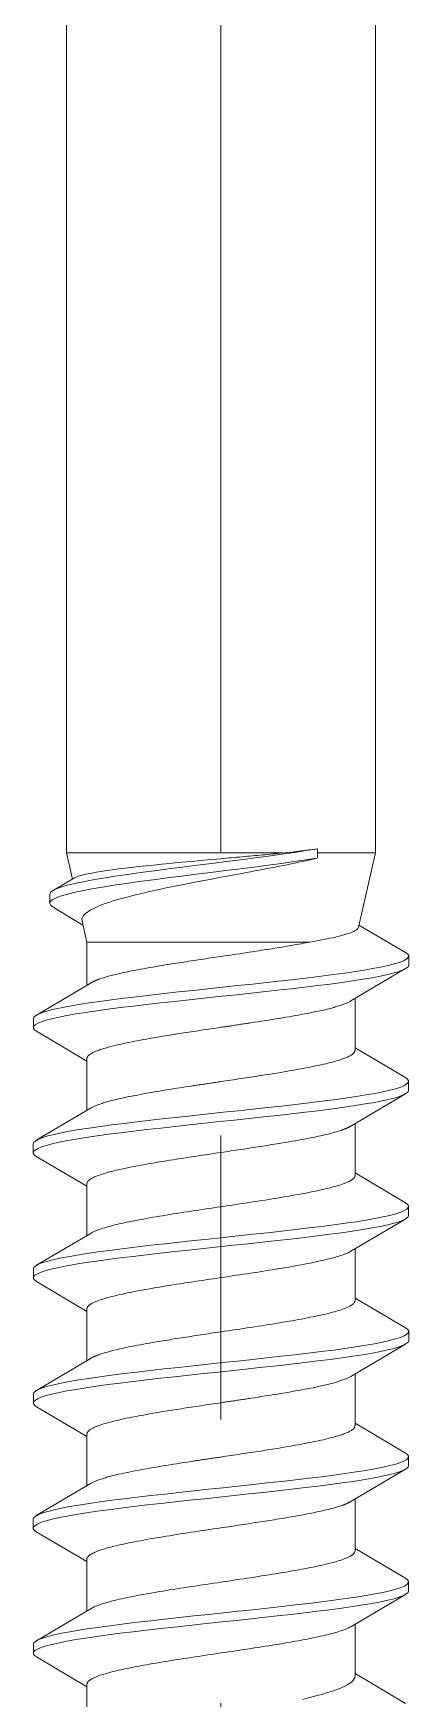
# Model space of a CAD drawing. Header units: millimetres. Extents: x 1459 to 16731, y 971 to 8404.
# Drawn here: x 5639.91 to 5644.11, y 1979.21 to 1997.85 of the extents above; entities that cross this region are included whole.
import ezdxf

# ---------------------------------------------------------------- set-up
doc = ezdxf.new("R2010")
doc.units = ezdxf.units.MM
doc.header["$LTSCALE"] = 0.5
doc.linetypes.add('CENTER', pattern=[50.8, 31.75, -6.35, 6.35, -6.35])
doc.layers.get('0').update_dxf_attribs({"lineweight": 20})
doc.layers.add('Quincaillerie', color=150, linetype='Continuous', lineweight=20)

# ---------------------------------------------------------------- blocks, each defined once
blk = doc.blocks.new('4970086')
at = {"color": 1, "linetype": 'CENTER'}
blk.add_line((0, 5.75), (0, -52.003), dxfattribs=at)
for p, q in [((-1.73, -0.4), (-1.73, -35.538)), ((1.73, -0.4), (1.73, -35.538)), ((0.691, -35.538), (-1.73, -35.538)), ((-1.663, -35.831), (-1.73, -35.538)), ((1.079, -35.538), (1.079, -35.492)), ((1.73, -35.538), (1.079, -35.538)), ((1.079, -35.593), (1.079, -35.538)), ((1.539, -36.368), (1.73, -35.538)), ((-1.877, -35.956), (-1.638, -35.816)), ((-1.916, -36.101), (-1.916, -36.001)), ((-1.544, -36.346), (-1.879, -36.145)), ((-1.5, -36.535), (-1.554, -36.3)), ((1.544, -36.344), (2.066, -36.652)), ((0.993, -36.535), (-1.5, -36.535)), ((-1.5, -37.018), (-1.5, -36.535)), ((2.1, -36.792), (2.1, -36.692)), ((2.066, -36.832), (1.453, -37.194)), ((-2.064, -37.351), (-1.452, -36.989)), ((1.5, -37.746), (1.5, -37.166)), ((-2.099, -37.492), (-2.099, -37.392)), ((-1.5, -37.866), (-2.065, -37.533)), ((1.5, -37.718), (2.065, -38.051)), ((-1.5, -38.418), (-1.5, -37.838)), ((2.099, -38.192), (2.099, -38.092)), ((2.064, -38.233), (1.452, -38.595)), ((-2.066, -38.752), (-1.453, -38.39)), ((1.5, -39.146), (1.5, -38.566)), ((-2.1, -38.892), (-2.1, -38.792)), ((-1.5, -39.266), (-2.066, -38.932)), ((1.5, -39.118), (2.064, -39.451)), ((-1.5, -39.818), (-1.5, -39.238)), ((2.099, -39.592), (2.099, -39.492)), ((2.065, -39.633), (1.453, -39.994)), ((-2.065, -40.151), (-1.453, -39.79)), ((1.5, -40.546), (1.5, -39.966)), ((-2.099, -40.292), (-2.099, -40.192)), ((-1.5, -40.666), (-2.064, -40.333)), ((1.5, -40.518), (2.066, -40.852)), ((-1.5, -41.218), (-1.5, -40.638)), ((2.1, -40.992), (2.1, -40.892)), ((2.066, -41.032), (1.453, -41.394)), ((-2.064, -41.551), (-1.452, -41.189)), ((1.5, -41.946), (1.5, -41.366)), ((-2.099, -41.692), (-2.099, -41.592)), ((-1.5, -42.066), (-2.065, -41.733)), ((1.5, -41.918), (2.065, -42.251)), ((-1.5, -42.618), (-1.5, -42.038)), ((2.099, -42.392), (2.099, -42.292)), ((2.064, -42.433), (1.452, -42.795)), ((-2.066, -42.952), (-1.453, -42.59)), ((1.5, -43.346), (1.5, -42.766)), ((-2.1, -43.092), (-2.1, -42.992)), ((-1.5, -43.466), (-2.066, -43.132)), ((1.5, -43.318), (2.064, -43.651)), ((-1.5, -44.018), (-1.5, -43.438)), ((2.099, -43.792), (2.099, -43.692)), ((2.065, -43.833), (1.453, -44.194)), ((-2.065, -44.351), (-1.453, -43.99)), ((1.5, -44.746), (1.5, -44.166)), ((-2.099, -44.492), (-2.099, -44.392)), ((-1.5, -44.866), (-2.064, -44.533)), ((-1.5, -45.538), (-1.5, -44.838)), ((1.5, -44.718), (2.066, -45.052))]:
    blk.add_line(p, q)
at = {"flags": 128}
for points in [[(-1.916, -36.001), (-1.908, -35.981), (-1.884, -35.961), (-1.845, -35.94), (-1.79, -35.92), (-1.72, -35.899), (-1.637, -35.879), (-1.541, -35.859), (-1.433, -35.838), (-1.314, -35.818), (-1.185, -35.798), (-1.047, -35.777), (-0.901, -35.757), (-0.749, -35.736), (-0.592, -35.716), (-0.431, -35.696), (-0.268, -35.675), (-0.104, -35.655), (0.059, -35.635), (0.221, -35.614), (0.379, -35.594), (0.532, -35.574), (0.68, -35.553), (0.821, -35.533), (0.955, -35.512), (1.079, -35.492)], [(0, -35.602), (0.029, -35.599), (0.059, -35.596), (0.088, -35.594), (0.117, -35.591), (0.147, -35.588), (0.176, -35.586), (0.206, -35.583), (0.235, -35.581), (0.264, -35.578), (0.294, -35.575), (0.323, -35.573), (0.352, -35.57), (0.381, -35.567), (0.41, -35.565), (0.439, -35.562), (0.467, -35.56), (0.496, -35.557), (0.524, -35.554), (0.552, -35.552), (0.58, -35.549), (0.608, -35.546), (0.636, -35.544), (0.664, -35.541), (0.691, -35.538)], [(-1.879, -36.145), (-1.905, -36.125), (-1.916, -36.104), (-1.91, -36.084), (-1.888, -36.063), (-1.851, -36.043), (-1.798, -36.022), (-1.729, -36.002), (-1.647, -35.981), (-1.552, -35.961), (-1.444, -35.94), (-1.326, -35.92), (-1.197, -35.899), (-1.059, -35.879), (-0.913, -35.858), (-0.76, -35.838), (-0.602, -35.817), (-0.441, -35.797), (-0.277, -35.776), (-0.112, -35.756), (0.052, -35.735), (0.215, -35.715), (0.374, -35.695), (0.528, -35.674), (0.676, -35.654), (0.818, -35.634), (0.95, -35.615), (1.073, -35.596)], [(-1.638, -35.816), (-1.62, -35.807), (-1.596, -35.798), (-1.566, -35.789), (-1.531, -35.78), (-1.491, -35.771), (-1.446, -35.762), (-1.396, -35.754), (-1.341, -35.744), (-1.281, -35.735), (-1.216, -35.726), (-1.148, -35.717), (-1.076, -35.708), (-1, -35.699), (-0.921, -35.69), (-0.838, -35.682), (-0.752, -35.673), (-0.664, -35.664), (-0.574, -35.655), (-0.481, -35.646), (-0.387, -35.637), (-0.291, -35.628), (-0.195, -35.619), (-0.097, -35.61), (0, -35.602)], [(1.073, -35.596), (1.033, -35.606), (0.993, -35.615), (0.952, -35.624), (0.911, -35.633), (0.869, -35.642), (0.827, -35.651), (0.784, -35.66), (0.741, -35.669), (0.697, -35.678), (0.653, -35.686), (0.608, -35.695), (0.562, -35.704), (0.516, -35.713), (0.47, -35.722), (0.424, -35.73), (0.378, -35.739), (0.331, -35.748), (0.284, -35.757), (0.237, -35.766), (0.19, -35.775), (0.143, -35.784), (0.095, -35.792), (0.048, -35.801), (0, -35.81)], [(0, -35.81), (-0.106, -35.83), (-0.21, -35.85), (-0.313, -35.869), (-0.415, -35.889), (-0.515, -35.909), (-0.612, -35.929), (-0.707, -35.949), (-0.799, -35.97), (-0.886, -35.99), (-0.97, -36.01), (-1.05, -36.031), (-1.125, -36.051), (-1.194, -36.071), (-1.258, -36.092), (-1.317, -36.112), (-1.37, -36.133), (-1.416, -36.154), (-1.457, -36.174), (-1.49, -36.195), (-1.517, -36.216), (-1.537, -36.237), (-1.55, -36.258), (-1.556, -36.279), (-1.554, -36.3)], [(0.993, -36.535), (1.034, -36.527), (1.073, -36.52), (1.111, -36.513), (1.148, -36.506), (1.183, -36.499), (1.217, -36.492), (1.249, -36.486), (1.28, -36.479), (1.309, -36.472), (1.337, -36.465), (1.362, -36.458), (1.387, -36.451), (1.409, -36.444), (1.43, -36.437), (1.449, -36.43), (1.466, -36.423), (1.482, -36.416), (1.495, -36.409), (1.507, -36.403), (1.517, -36.396), (1.525, -36.389), (1.531, -36.382), (1.535, -36.375), (1.538, -36.368)], [(-2.099, -37.392), (-2.093, -37.375), (-2.073, -37.357), (-2.041, -37.34), (-1.996, -37.322), (-1.939, -37.304), (-1.87, -37.287), (-1.788, -37.269), (-1.695, -37.251), (-1.592, -37.234), (-1.478, -37.216), (-1.356, -37.199), (-1.225, -37.181), (-1.087, -37.163), (-0.942, -37.146), (-0.79, -37.128), (-0.634, -37.11), (-0.474, -37.093), (-0.311, -37.075), (-0.146, -37.057), (0.02, -37.04), (0.186, -37.022), (0.351, -37.005), (0.514, -36.987), (0.673, -36.969), (0.828, -36.952), (0.977, -36.934), (1.121, -36.916), (1.258, -36.899), (1.387, -36.881), (1.508, -36.864), (1.619, -36.846), (1.719, -36.828), (1.809, -36.811), (1.887, -36.793), (1.954, -36.775), (2.008, -36.758), (2.05, -36.74), (2.08, -36.723), (2.096, -36.705), (2.1, -36.687), (2.089, -36.67), (2.066, -36.652)], [(-0.651, -36.796), (-0.625, -36.791), (-0.6, -36.787), (-0.574, -36.783), (-0.548, -36.779), (-0.522, -36.775), (-0.495, -36.771), (-0.469, -36.766), (-0.442, -36.762), (-0.415, -36.758), (-0.388, -36.754), (-0.361, -36.75), (-0.334, -36.746), (-0.306, -36.741), (-0.279, -36.737), (-0.251, -36.733), (-0.224, -36.729), (-0.196, -36.725), (-0.168, -36.721), (-0.14, -36.716), (-0.112, -36.712), (-0.084, -36.708), (-0.056, -36.704), (-0.028, -36.7), (0, -36.696)], [(0.334, -36.646), (0.364, -36.641), (0.394, -36.636), (0.424, -36.632), (0.454, -36.627), (0.484, -36.622), (0.513, -36.618), (0.542, -36.613), (0.571, -36.609), (0.6, -36.604), (0.628, -36.599), (0.656, -36.595), (0.684, -36.59), (0.712, -36.585), (0.739, -36.581), (0.766, -36.576), (0.793, -36.572), (0.819, -36.567), (0.845, -36.562), (0.871, -36.558), (0.896, -36.553), (0.921, -36.548), (0.945, -36.544), (0.969, -36.539), (0.993, -36.535)], [(-2.065, -37.533), (-2.088, -37.515), (-2.099, -37.498), (-2.096, -37.48), (-2.08, -37.462), (-2.052, -37.445), (-2.011, -37.427), (-1.957, -37.409), (-1.891, -37.392), (-1.812, -37.374), (-1.723, -37.356), (-1.622, -37.339), (-1.511, -37.321), (-1.391, -37.303), (-1.263, -37.286), (-1.127, -37.268), (-0.983, -37.251), (-0.833, -37.233), (-0.678, -37.215), (-0.519, -37.198), (-0.357, -37.18), (-0.192, -37.162), (-0.026, -37.145), (0.14, -37.127), (0.305, -37.109), (0.469, -37.092), (0.629, -37.074), (0.785, -37.057), (0.937, -37.039), (1.082, -37.021), (1.221, -37.004), (1.353, -36.986), (1.476, -36.968), (1.589, -36.951), (1.693, -36.933), (1.785, -36.915), (1.867, -36.898), (1.937, -36.88), (1.995, -36.863), (2.04, -36.845), (2.073, -36.827), (2.093, -36.81), (2.1, -36.792)], [(-1.351, -36.946), (-1.333, -36.939), (-1.313, -36.933), (-1.292, -36.927), (-1.27, -36.921), (-1.247, -36.914), (-1.223, -36.908), (-1.198, -36.902), (-1.172, -36.896), (-1.146, -36.889), (-1.118, -36.883), (-1.089, -36.877), (-1.06, -36.871), (-1.03, -36.864), (-0.999, -36.858), (-0.967, -36.852), (-0.935, -36.846), (-0.902, -36.839), (-0.868, -36.833), (-0.833, -36.827), (-0.798, -36.821), (-0.762, -36.814), (-0.726, -36.808), (-0.688, -36.802), (-0.651, -36.796)], [(-1.451, -36.989), (-1.448, -36.987), (-1.445, -36.985), (-1.442, -36.984), (-1.439, -36.982), (-1.435, -36.98), (-1.432, -36.978), (-1.428, -36.976), (-1.424, -36.975), (-1.42, -36.973), (-1.416, -36.971), (-1.412, -36.969), (-1.408, -36.967), (-1.404, -36.966), (-1.4, -36.964), (-1.395, -36.962), (-1.391, -36.96), (-1.386, -36.958), (-1.382, -36.956), (-1.377, -36.955), (-1.372, -36.953), (-1.367, -36.951), (-1.362, -36.949), (-1.357, -36.947), (-1.351, -36.946)], [(1.173, -37.288), (1.189, -37.284), (1.205, -37.281), (1.22, -37.277), (1.236, -37.273), (1.25, -37.269), (1.265, -37.265), (1.279, -37.261), (1.292, -37.257), (1.305, -37.253), (1.318, -37.249), (1.33, -37.245), (1.342, -37.241), (1.354, -37.237), (1.365, -37.233), (1.376, -37.23), (1.386, -37.226), (1.396, -37.222), (1.405, -37.218), (1.414, -37.214), (1.423, -37.21), (1.431, -37.206), (1.439, -37.202), (1.446, -37.198), (1.453, -37.194)], [(0, -37.488), (0.014, -37.486), (0.028, -37.484), (0.042, -37.482), (0.056, -37.48), (0.07, -37.478), (0.084, -37.476), (0.098, -37.474), (0.112, -37.472), (0.126, -37.47), (0.14, -37.468), (0.154, -37.466), (0.168, -37.463), (0.182, -37.461), (0.196, -37.459), (0.21, -37.457), (0.224, -37.455), (0.237, -37.453), (0.251, -37.451), (0.265, -37.449), (0.279, -37.447), (0.293, -37.445), (0.306, -37.443), (0.32, -37.441), (0.334, -37.438)], [(0.334, -37.438), (0.375, -37.432), (0.415, -37.426), (0.455, -37.42), (0.495, -37.413), (0.535, -37.407), (0.574, -37.401), (0.612, -37.395), (0.651, -37.388), (0.688, -37.382), (0.725, -37.376), (0.762, -37.37), (0.798, -37.363), (0.833, -37.357), (0.868, -37.351), (0.902, -37.345), (0.935, -37.338), (0.967, -37.332), (0.999, -37.326), (1.03, -37.32), (1.061, -37.313), (1.09, -37.307), (1.118, -37.301), (1.146, -37.295), (1.173, -37.288)], [(-1.351, -37.738), (-1.333, -37.732), (-1.313, -37.726), (-1.292, -37.72), (-1.27, -37.713), (-1.247, -37.707), (-1.223, -37.701), (-1.198, -37.695), (-1.172, -37.688), (-1.146, -37.682), (-1.118, -37.676), (-1.089, -37.67), (-1.06, -37.663), (-1.03, -37.657), (-0.999, -37.651), (-0.967, -37.645), (-0.935, -37.638), (-0.902, -37.632), (-0.868, -37.626), (-0.833, -37.62), (-0.798, -37.613), (-0.762, -37.607), (-0.726, -37.601), (-0.688, -37.595), (-0.651, -37.588)], [(-0.651, -37.588), (-0.625, -37.584), (-0.6, -37.58), (-0.574, -37.576), (-0.548, -37.572), (-0.522, -37.568), (-0.495, -37.563), (-0.469, -37.559), (-0.442, -37.555), (-0.415, -37.551), (-0.388, -37.547), (-0.361, -37.543), (-0.334, -37.538), (-0.306, -37.534), (-0.279, -37.53), (-0.251, -37.526), (-0.224, -37.522), (-0.196, -37.518), (-0.168, -37.513), (-0.14, -37.509), (-0.112, -37.505), (-0.084, -37.501), (-0.056, -37.497), (-0.028, -37.493), (0, -37.488)], [(-1.499, -37.838), (-1.499, -37.834), (-1.498, -37.83), (-1.497, -37.826), (-1.495, -37.822), (-1.493, -37.818), (-1.49, -37.813), (-1.486, -37.809), (-1.482, -37.805), (-1.478, -37.801), (-1.473, -37.797), (-1.468, -37.793), (-1.462, -37.788), (-1.455, -37.784), (-1.448, -37.78), (-1.441, -37.776), (-1.433, -37.772), (-1.425, -37.768), (-1.416, -37.763), (-1.406, -37.759), (-1.396, -37.755), (-1.386, -37.751), (-1.375, -37.747), (-1.363, -37.743), (-1.351, -37.738)], [(1.351, -37.846), (1.363, -37.841), (1.375, -37.837), (1.386, -37.833), (1.396, -37.829), (1.406, -37.825), (1.416, -37.821), (1.425, -37.816), (1.433, -37.812), (1.441, -37.808), (1.448, -37.804), (1.455, -37.8), (1.462, -37.796), (1.468, -37.791), (1.473, -37.787), (1.478, -37.783), (1.482, -37.779), (1.486, -37.775), (1.49, -37.771), (1.493, -37.766), (1.495, -37.762), (1.497, -37.758), (1.498, -37.754), (1.499, -37.75), (1.499, -37.746)], [(0, -38.096), (0.028, -38.091), (0.056, -38.087), (0.084, -38.083), (0.112, -38.079), (0.14, -38.075), (0.168, -38.071), (0.196, -38.066), (0.224, -38.062), (0.251, -38.058), (0.279, -38.054), (0.306, -38.05), (0.334, -38.046), (0.361, -38.041), (0.388, -38.037), (0.415, -38.033), (0.442, -38.029), (0.469, -38.025), (0.495, -38.021), (0.522, -38.016), (0.548, -38.012), (0.574, -38.008), (0.6, -38.004), (0.625, -38), (0.651, -37.996)], [(0.651, -37.996), (0.688, -37.989), (0.726, -37.983), (0.762, -37.977), (0.798, -37.971), (0.833, -37.964), (0.868, -37.958), (0.902, -37.952), (0.935, -37.946), (0.967, -37.939), (0.999, -37.933), (1.03, -37.927), (1.06, -37.921), (1.089, -37.914), (1.118, -37.908), (1.146, -37.902), (1.172, -37.896), (1.198, -37.889), (1.223, -37.883), (1.247, -37.877), (1.27, -37.871), (1.292, -37.864), (1.313, -37.858), (1.333, -37.852), (1.351, -37.846)], [(-2.1, -38.792), (-2.093, -38.774), (-2.073, -38.757), (-2.04, -38.739), (-1.995, -38.721), (-1.937, -38.704), (-1.867, -38.686), (-1.785, -38.669), (-1.693, -38.651), (-1.589, -38.633), (-1.476, -38.616), (-1.353, -38.598), (-1.221, -38.58), (-1.082, -38.563), (-0.937, -38.545), (-0.785, -38.527), (-0.629, -38.51), (-0.469, -38.492), (-0.305, -38.475), (-0.14, -38.457), (0.026, -38.439), (0.192, -38.422), (0.357, -38.404), (0.519, -38.386), (0.678, -38.369), (0.833, -38.351), (0.983, -38.333), (1.127, -38.316), (1.263, -38.298), (1.391, -38.281), (1.511, -38.263), (1.622, -38.245), (1.723, -38.228), (1.812, -38.21), (1.891, -38.192), (1.957, -38.175), (2.011, -38.157), (2.052, -38.139), (2.08, -38.122), (2.096, -38.104), (2.099, -38.087), (2.088, -38.069), (2.065, -38.051)], [(-2.066, -38.932), (-2.089, -38.914), (-2.1, -38.897), (-2.096, -38.879), (-2.08, -38.861), (-2.05, -38.844), (-2.008, -38.826), (-1.954, -38.809), (-1.887, -38.791), (-1.809, -38.773), (-1.719, -38.756), (-1.619, -38.738), (-1.508, -38.72), (-1.387, -38.703), (-1.258, -38.685), (-1.121, -38.668), (-0.977, -38.65), (-0.828, -38.632), (-0.673, -38.615), (-0.514, -38.597), (-0.351, -38.579), (-0.186, -38.562), (-0.02, -38.544), (0.146, -38.527), (0.311, -38.509), (0.474, -38.491), (0.634, -38.474), (0.79, -38.456), (0.942, -38.438), (1.087, -38.421), (1.225, -38.403), (1.356, -38.386), (1.478, -38.368), (1.592, -38.35), (1.695, -38.333), (1.788, -38.315), (1.87, -38.297), (1.939, -38.28), (1.996, -38.262), (2.041, -38.244), (2.073, -38.227), (2.093, -38.209), (2.099, -38.192)], [(-1.173, -38.296), (-1.146, -38.289), (-1.118, -38.283), (-1.09, -38.277), (-1.061, -38.271), (-1.03, -38.264), (-0.999, -38.258), (-0.967, -38.252), (-0.935, -38.246), (-0.902, -38.239), (-0.868, -38.233), (-0.833, -38.227), (-0.798, -38.221), (-0.762, -38.214), (-0.725, -38.208), (-0.688, -38.202), (-0.651, -38.196), (-0.612, -38.189), (-0.574, -38.183), (-0.535, -38.177), (-0.495, -38.171), (-0.455, -38.164), (-0.415, -38.158), (-0.375, -38.152), (-0.334, -38.146)], [(-0.334, -38.146), (-0.32, -38.144), (-0.306, -38.141), (-0.293, -38.139), (-0.279, -38.137), (-0.265, -38.135), (-0.251, -38.133), (-0.237, -38.131), (-0.224, -38.129), (-0.21, -38.127), (-0.196, -38.125), (-0.182, -38.123), (-0.168, -38.121), (-0.154, -38.119), (-0.14, -38.116), (-0.126, -38.114), (-0.112, -38.112), (-0.098, -38.11), (-0.084, -38.108), (-0.07, -38.106), (-0.056, -38.104), (-0.042, -38.102), (-0.028, -38.1), (-0.014, -38.098), (0, -38.096)], [(-1.453, -38.39), (-1.446, -38.386), (-1.439, -38.382), (-1.431, -38.378), (-1.423, -38.374), (-1.414, -38.37), (-1.405, -38.366), (-1.396, -38.362), (-1.386, -38.358), (-1.376, -38.355), (-1.365, -38.351), (-1.354, -38.347), (-1.342, -38.343), (-1.33, -38.339), (-1.318, -38.335), (-1.305, -38.331), (-1.292, -38.327), (-1.279, -38.323), (-1.265, -38.319), (-1.25, -38.315), (-1.236, -38.311), (-1.22, -38.307), (-1.205, -38.303), (-1.189, -38.3), (-1.173, -38.296)], [(0.651, -38.788), (0.688, -38.782), (0.726, -38.776), (0.762, -38.77), (0.798, -38.763), (0.833, -38.757), (0.868, -38.751), (0.902, -38.745), (0.935, -38.738), (0.967, -38.732), (0.999, -38.726), (1.03, -38.72), (1.06, -38.713), (1.089, -38.707), (1.118, -38.701), (1.146, -38.695), (1.172, -38.688), (1.198, -38.682), (1.223, -38.676), (1.247, -38.67), (1.27, -38.663), (1.292, -38.657), (1.313, -38.651), (1.333, -38.645), (1.351, -38.638)], [(1.351, -38.638), (1.357, -38.637), (1.362, -38.635), (1.367, -38.633), (1.372, -38.631), (1.377, -38.629), (1.382, -38.628), (1.386, -38.626), (1.391, -38.624), (1.395, -38.622), (1.4, -38.62), (1.404, -38.618), (1.408, -38.617), (1.412, -38.615), (1.416, -38.613), (1.42, -38.611), (1.424, -38.609), (1.428, -38.608), (1.432, -38.606), (1.435, -38.604), (1.439, -38.602), (1.442, -38.6), (1.445, -38.599), (1.448, -38.597), (1.451, -38.595)], [(-1.173, -39.088), (-1.146, -39.082), (-1.118, -39.076), (-1.09, -39.07), (-1.061, -39.063), (-1.03, -39.057), (-0.999, -39.051), (-0.967, -39.045), (-0.935, -39.038), (-0.902, -39.032), (-0.868, -39.026), (-0.833, -39.02), (-0.798, -39.013), (-0.762, -39.007), (-0.725, -39.001), (-0.688, -38.995), (-0.651, -38.988), (-0.612, -38.982), (-0.574, -38.976), (-0.535, -38.97), (-0.495, -38.963), (-0.455, -38.957), (-0.415, -38.951), (-0.375, -38.945), (-0.334, -38.938)], [(0, -38.888), (0.028, -38.884), (0.056, -38.88), (0.084, -38.876), (0.112, -38.872), (0.14, -38.868), (0.168, -38.863), (0.196, -38.859), (0.224, -38.855), (0.251, -38.851), (0.279, -38.847), (0.306, -38.843), (0.334, -38.838), (0.361, -38.834), (0.388, -38.83), (0.415, -38.826), (0.442, -38.822), (0.469, -38.818), (0.495, -38.813), (0.522, -38.809), (0.548, -38.805), (0.574, -38.801), (0.6, -38.797), (0.625, -38.793), (0.651, -38.788)], [(-1.5, -39.238), (-1.499, -39.232), (-1.498, -39.226), (-1.495, -39.22), (-1.49, -39.213), (-1.485, -39.207), (-1.478, -39.201), (-1.471, -39.195), (-1.462, -39.188), (-1.452, -39.182), (-1.441, -39.176), (-1.428, -39.17), (-1.415, -39.163), (-1.401, -39.157), (-1.385, -39.151), (-1.369, -39.145), (-1.351, -39.138), (-1.332, -39.132), (-1.312, -39.126), (-1.292, -39.12), (-1.27, -39.113), (-1.247, -39.107), (-1.223, -39.101), (-1.198, -39.095), (-1.173, -39.088)], [(0.935, -39.346), (0.967, -39.339), (0.999, -39.333), (1.029, -39.327), (1.059, -39.321), (1.088, -39.315), (1.116, -39.308), (1.144, -39.302), (1.17, -39.296), (1.196, -39.29), (1.22, -39.284), (1.244, -39.278), (1.267, -39.271), (1.288, -39.265), (1.309, -39.259), (1.329, -39.253), (1.348, -39.247), (1.366, -39.24), (1.382, -39.234), (1.398, -39.228), (1.413, -39.222), (1.426, -39.216), (1.439, -39.21), (1.45, -39.203), (1.46, -39.197)], [(1.46, -39.197), (1.463, -39.195), (1.466, -39.193), (1.469, -39.191), (1.472, -39.189), (1.475, -39.186), (1.477, -39.184), (1.48, -39.182), (1.482, -39.18), (1.484, -39.178), (1.486, -39.176), (1.488, -39.174), (1.49, -39.171), (1.491, -39.169), (1.493, -39.167), (1.494, -39.165), (1.495, -39.163), (1.496, -39.161), (1.497, -39.158), (1.498, -39.156), (1.498, -39.154), (1.499, -39.152), (1.499, -39.15), (1.499, -39.148), (1.499, -39.146)], [(-2.099, -40.192), (-2.093, -40.174), (-2.073, -40.156), (-2.04, -40.139), (-1.994, -40.121), (-1.936, -40.103), (-1.865, -40.086), (-1.783, -40.068), (-1.69, -40.051), (-1.587, -40.033), (-1.473, -40.015), (-1.351, -39.998), (-1.219, -39.98), (-1.08, -39.962), (-0.935, -39.945), (-0.783, -39.927), (-0.627, -39.91), (-0.466, -39.892), (-0.303, -39.874), (-0.138, -39.857), (0.028, -39.839), (0.194, -39.821), (0.358, -39.804), (0.52, -39.786), (0.68, -39.769), (0.834, -39.751), (0.984, -39.733), (1.128, -39.716), (1.264, -39.698), (1.393, -39.68), (1.512, -39.663), (1.623, -39.645), (1.723, -39.628), (1.812, -39.61), (1.89, -39.592), (1.957, -39.575), (2.011, -39.557), (2.053, -39.539), (2.081, -39.522), (2.096, -39.504), (2.098, -39.487), (2.088, -39.469), (2.064, -39.451)], [(-0.935, -39.646), (-0.902, -39.639), (-0.868, -39.633), (-0.833, -39.627), (-0.798, -39.621), (-0.762, -39.614), (-0.725, -39.608), (-0.688, -39.602), (-0.651, -39.596), (-0.612, -39.589), (-0.574, -39.583), (-0.535, -39.577), (-0.495, -39.571), (-0.455, -39.564), (-0.415, -39.558), (-0.374, -39.552), (-0.334, -39.546), (-0.292, -39.539), (-0.251, -39.533), (-0.21, -39.527), (-0.168, -39.521), (-0.126, -39.514), (-0.084, -39.508), (-0.042, -39.502), (0, -39.496)], [(0, -39.496), (0.042, -39.489), (0.084, -39.483), (0.126, -39.477), (0.168, -39.471), (0.21, -39.464), (0.251, -39.458), (0.292, -39.452), (0.334, -39.446), (0.374, -39.439), (0.415, -39.433), (0.455, -39.427), (0.495, -39.421), (0.535, -39.414), (0.574, -39.408), (0.612, -39.402), (0.651, -39.396), (0.688, -39.389), (0.725, -39.383), (0.762, -39.377), (0.798, -39.371), (0.833, -39.364), (0.868, -39.358), (0.902, -39.352), (0.935, -39.346)], [(-2.064, -40.333), (-2.088, -40.315), (-2.098, -40.298), (-2.096, -40.28), (-2.081, -40.262), (-2.053, -40.245), (-2.011, -40.227), (-1.957, -40.209), (-1.89, -40.192), (-1.812, -40.174), (-1.723, -40.156), (-1.623, -40.139), (-1.512, -40.121), (-1.393, -40.104), (-1.264, -40.086), (-1.128, -40.068), (-0.984, -40.051), (-0.834, -40.033), (-0.68, -40.015), (-0.52, -39.998), (-0.358, -39.98), (-0.194, -39.963), (-0.028, -39.945), (0.138, -39.927), (0.303, -39.91), (0.466, -39.892), (0.627, -39.874), (0.783, -39.857), (0.935, -39.839), (1.08, -39.822), (1.219, -39.804), (1.351, -39.786), (1.473, -39.769), (1.587, -39.751), (1.69, -39.733), (1.783, -39.716), (1.865, -39.698), (1.936, -39.681), (1.994, -39.663), (2.04, -39.645), (2.073, -39.628), (2.093, -39.61), (2.099, -39.592)], [(-1.453, -39.79), (-1.442, -39.784), (-1.431, -39.778), (-1.418, -39.772), (-1.404, -39.766), (-1.389, -39.76), (-1.374, -39.754), (-1.357, -39.748), (-1.339, -39.742), (-1.32, -39.736), (-1.301, -39.73), (-1.28, -39.724), (-1.259, -39.718), (-1.236, -39.712), (-1.213, -39.706), (-1.189, -39.7), (-1.164, -39.694), (-1.138, -39.688), (-1.111, -39.682), (-1.084, -39.676), (-1.056, -39.67), (-1.027, -39.664), (-0.997, -39.658), (-0.966, -39.652), (-0.935, -39.646)], [(0.935, -40.138), (0.966, -40.132), (0.997, -40.126), (1.027, -40.12), (1.056, -40.114), (1.084, -40.108), (1.111, -40.102), (1.138, -40.096), (1.164, -40.09), (1.189, -40.084), (1.213, -40.078), (1.236, -40.072), (1.259, -40.066), (1.28, -40.06), (1.301, -40.054), (1.32, -40.048), (1.339, -40.042), (1.357, -40.036), (1.374, -40.03), (1.389, -40.024), (1.404, -40.018), (1.418, -40.012), (1.431, -40.006), (1.442, -40), (1.453, -39.994)], [(0, -40.288), (0.042, -40.282), (0.084, -40.276), (0.126, -40.27), (0.168, -40.263), (0.21, -40.257), (0.251, -40.251), (0.292, -40.245), (0.334, -40.238), (0.374, -40.232), (0.415, -40.226), (0.455, -40.22), (0.495, -40.213), (0.535, -40.207), (0.574, -40.201), (0.612, -40.195), (0.651, -40.188), (0.688, -40.182), (0.725, -40.176), (0.762, -40.17), (0.798, -40.163), (0.833, -40.157), (0.868, -40.151), (0.902, -40.145), (0.935, -40.138)], [(-0.935, -40.438), (-0.902, -40.432), (-0.868, -40.426), (-0.833, -40.42), (-0.798, -40.413), (-0.762, -40.407), (-0.725, -40.401), (-0.688, -40.395), (-0.651, -40.388), (-0.612, -40.382), (-0.574, -40.376), (-0.535, -40.37), (-0.495, -40.363), (-0.455, -40.357), (-0.415, -40.351), (-0.374, -40.345), (-0.334, -40.338), (-0.292, -40.332), (-0.251, -40.326), (-0.21, -40.32), (-0.168, -40.313), (-0.126, -40.307), (-0.084, -40.301), (-0.042, -40.295), (0, -40.288)], [(-1.499, -40.638), (-1.499, -40.636), (-1.499, -40.634), (-1.499, -40.632), (-1.498, -40.63), (-1.498, -40.628), (-1.497, -40.626), (-1.496, -40.624), (-1.495, -40.622), (-1.494, -40.62), (-1.493, -40.618), (-1.492, -40.616), (-1.49, -40.613), (-1.489, -40.611), (-1.487, -40.609), (-1.485, -40.607), (-1.483, -40.605), (-1.481, -40.603), (-1.479, -40.601), (-1.476, -40.599), (-1.474, -40.597), (-1.471, -40.595), (-1.468, -40.593), (-1.465, -40.591), (-1.462, -40.588)], [(-1.462, -40.588), (-1.452, -40.582), (-1.441, -40.576), (-1.429, -40.57), (-1.416, -40.563), (-1.401, -40.557), (-1.385, -40.551), (-1.369, -40.545), (-1.351, -40.538), (-1.332, -40.532), (-1.312, -40.526), (-1.291, -40.52), (-1.269, -40.513), (-1.247, -40.507), (-1.223, -40.501), (-1.198, -40.495), (-1.172, -40.488), (-1.146, -40.482), (-1.118, -40.476), (-1.09, -40.47), (-1.06, -40.463), (-1.03, -40.457), (-0.999, -40.451), (-0.968, -40.445), (-0.935, -40.438)], [(1.173, -40.696), (1.198, -40.689), (1.223, -40.683), (1.247, -40.677), (1.27, -40.671), (1.292, -40.664), (1.312, -40.658), (1.332, -40.652), (1.351, -40.646), (1.369, -40.639), (1.385, -40.633), (1.401, -40.627), (1.415, -40.621), (1.428, -40.614), (1.441, -40.608), (1.452, -40.602), (1.462, -40.596), (1.471, -40.589), (1.478, -40.583), (1.485, -40.577), (1.49, -40.571), (1.495, -40.564), (1.498, -40.558), (1.499, -40.552), (1.5, -40.546)], [(0.334, -40.846), (0.375, -40.839), (0.415, -40.833), (0.455, -40.827), (0.495, -40.821), (0.535, -40.814), (0.574, -40.808), (0.612, -40.802), (0.651, -40.796), (0.688, -40.789), (0.725, -40.783), (0.762, -40.777), (0.798, -40.771), (0.833, -40.764), (0.868, -40.758), (0.902, -40.752), (0.935, -40.746), (0.967, -40.739), (0.999, -40.733), (1.03, -40.727), (1.061, -40.721), (1.09, -40.714), (1.118, -40.708), (1.146, -40.702), (1.173, -40.696)], [(-2.099, -41.592), (-2.093, -41.575), (-2.073, -41.557), (-2.041, -41.54), (-1.996, -41.522), (-1.939, -41.504), (-1.87, -41.487), (-1.788, -41.469), (-1.695, -41.451), (-1.592, -41.434), (-1.478, -41.416), (-1.356, -41.399), (-1.225, -41.381), (-1.087, -41.363), (-0.942, -41.346), (-0.79, -41.328), (-0.634, -41.31), (-0.474, -41.293), (-0.311, -41.275), (-0.146, -41.257), (0.02, -41.24), (0.186, -41.222), (0.351, -41.205), (0.514, -41.187), (0.673, -41.169), (0.828, -41.152), (0.977, -41.134), (1.121, -41.116), (1.258, -41.099), (1.387, -41.081), (1.508, -41.064), (1.619, -41.046), (1.719, -41.028), (1.809, -41.011), (1.887, -40.993), (1.954, -40.975), (2.008, -40.958), (2.05, -40.94), (2.08, -40.923), (2.096, -40.905), (2.1, -40.887), (2.089, -40.87), (2.066, -40.852)], [(-0.651, -40.996), (-0.625, -40.991), (-0.6, -40.987), (-0.574, -40.983), (-0.548, -40.979), (-0.522, -40.975), (-0.495, -40.971), (-0.469, -40.966), (-0.442, -40.962), (-0.415, -40.958), (-0.388, -40.954), (-0.361, -40.95), (-0.334, -40.946), (-0.306, -40.941), (-0.279, -40.937), (-0.251, -40.933), (-0.224, -40.929), (-0.196, -40.925), (-0.168, -40.921), (-0.14, -40.916), (-0.112, -40.912), (-0.084, -40.908), (-0.056, -40.904), (-0.028, -40.9), (0, -40.896)], [(-2.065, -41.733), (-2.088, -41.715), (-2.099, -41.698), (-2.096, -41.68), (-2.08, -41.662), (-2.052, -41.645), (-2.011, -41.627), (-1.957, -41.609), (-1.891, -41.592), (-1.812, -41.574), (-1.723, -41.556), (-1.622, -41.539), (-1.511, -41.521), (-1.391, -41.503), (-1.263, -41.486), (-1.127, -41.468), (-0.983, -41.451), (-0.833, -41.433), (-0.678, -41.415), (-0.519, -41.398), (-0.357, -41.38), (-0.192, -41.362), (-0.026, -41.345), (0.14, -41.327), (0.305, -41.309), (0.469, -41.292), (0.629, -41.274), (0.785, -41.257), (0.937, -41.239), (1.082, -41.221), (1.221, -41.204), (1.353, -41.186), (1.476, -41.168), (1.589, -41.151), (1.693, -41.133), (1.785, -41.115), (1.867, -41.098), (1.937, -41.08), (1.995, -41.063), (2.04, -41.045), (2.073, -41.027), (2.093, -41.01), (2.1, -40.992)], [(-1.451, -41.189), (-1.448, -41.187), (-1.445, -41.185), (-1.442, -41.184), (-1.439, -41.182), (-1.435, -41.18), (-1.432, -41.178), (-1.428, -41.176), (-1.424, -41.175), (-1.42, -41.173), (-1.416, -41.171), (-1.412, -41.169), (-1.408, -41.167), (-1.404, -41.166), (-1.4, -41.164), (-1.395, -41.162), (-1.391, -41.16), (-1.386, -41.158), (-1.382, -41.156), (-1.377, -41.155), (-1.372, -41.153), (-1.367, -41.151), (-1.362, -41.149), (-1.357, -41.147), (-1.351, -41.146)], [(-1.351, -41.146), (-1.333, -41.139), (-1.313, -41.133), (-1.292, -41.127), (-1.27, -41.121), (-1.247, -41.114), (-1.223, -41.108), (-1.198, -41.102), (-1.172, -41.096), (-1.146, -41.089), (-1.118, -41.083), (-1.089, -41.077), (-1.06, -41.071), (-1.03, -41.064), (-0.999, -41.058), (-0.967, -41.052), (-0.935, -41.046), (-0.902, -41.039), (-0.868, -41.033), (-0.833, -41.027), (-0.798, -41.021), (-0.762, -41.014), (-0.726, -41.008), (-0.688, -41.002), (-0.651, -40.996)], [(0.334, -41.638), (0.375, -41.632), (0.415, -41.626), (0.455, -41.62), (0.495, -41.613), (0.535, -41.607), (0.574, -41.601), (0.612, -41.595), (0.651, -41.588), (0.688, -41.582), (0.725, -41.576), (0.762, -41.57), (0.798, -41.563), (0.833, -41.557), (0.868, -41.551), (0.902, -41.545), (0.935, -41.538), (0.967, -41.532), (0.999, -41.526), (1.03, -41.52), (1.061, -41.513), (1.09, -41.507), (1.118, -41.501), (1.146, -41.495), (1.173, -41.488)], [(1.173, -41.488), (1.189, -41.484), (1.205, -41.481), (1.22, -41.477), (1.236, -41.473), (1.25, -41.469), (1.265, -41.465), (1.279, -41.461), (1.292, -41.457), (1.305, -41.453), (1.318, -41.449), (1.33, -41.445), (1.342, -41.441), (1.354, -41.437), (1.365, -41.433), (1.376, -41.43), (1.386, -41.426), (1.396, -41.422), (1.405, -41.418), (1.414, -41.414), (1.423, -41.41), (1.431, -41.406), (1.439, -41.402), (1.446, -41.398), (1.453, -41.394)], [(-0.651, -41.788), (-0.625, -41.784), (-0.6, -41.78), (-0.574, -41.776), (-0.548, -41.772), (-0.522, -41.768), (-0.495, -41.763), (-0.469, -41.759), (-0.442, -41.755), (-0.415, -41.751), (-0.388, -41.747), (-0.361, -41.743), (-0.334, -41.738), (-0.306, -41.734), (-0.279, -41.73), (-0.251, -41.726), (-0.224, -41.722), (-0.196, -41.718), (-0.168, -41.713), (-0.14, -41.709), (-0.112, -41.705), (-0.084, -41.701), (-0.056, -41.697), (-0.028, -41.693), (0, -41.688)], [(0, -41.688), (0.014, -41.686), (0.028, -41.684), (0.042, -41.682), (0.056, -41.68), (0.07, -41.678), (0.084, -41.676), (0.098, -41.674), (0.112, -41.672), (0.126, -41.67), (0.14, -41.668), (0.154, -41.666), (0.168, -41.663), (0.182, -41.661), (0.196, -41.659), (0.21, -41.657), (0.224, -41.655), (0.237, -41.653), (0.251, -41.651), (0.265, -41.649), (0.279, -41.647), (0.293, -41.645), (0.306, -41.643), (0.32, -41.641), (0.334, -41.638)], [(-1.351, -41.938), (-1.333, -41.932), (-1.313, -41.926), (-1.292, -41.92), (-1.27, -41.913), (-1.247, -41.907), (-1.223, -41.901), (-1.198, -41.895), (-1.172, -41.888), (-1.146, -41.882), (-1.118, -41.876), (-1.089, -41.87), (-1.06, -41.863), (-1.03, -41.857), (-0.999, -41.851), (-0.967, -41.845), (-0.935, -41.838), (-0.902, -41.832), (-0.868, -41.826), (-0.833, -41.82), (-0.798, -41.813), (-0.762, -41.807), (-0.726, -41.801), (-0.688, -41.795), (-0.651, -41.788)], [(-1.499, -42.038), (-1.499, -42.034), (-1.498, -42.03), (-1.497, -42.026), (-1.495, -42.022), (-1.493, -42.018), (-1.49, -42.013), (-1.486, -42.009), (-1.482, -42.005), (-1.478, -42.001), (-1.473, -41.997), (-1.468, -41.993), (-1.462, -41.988), (-1.455, -41.984), (-1.448, -41.98), (-1.441, -41.976), (-1.433, -41.972), (-1.425, -41.968), (-1.416, -41.963), (-1.406, -41.959), (-1.396, -41.955), (-1.386, -41.951), (-1.375, -41.947), (-1.363, -41.943), (-1.351, -41.938)], [(0.651, -42.196), (0.688, -42.189), (0.726, -42.183), (0.762, -42.177), (0.798, -42.171), (0.833, -42.164), (0.868, -42.158), (0.902, -42.152), (0.935, -42.146), (0.967, -42.139), (0.999, -42.133), (1.03, -42.127), (1.06, -42.121), (1.089, -42.114), (1.118, -42.108), (1.146, -42.102), (1.172, -42.096), (1.198, -42.089), (1.223, -42.083), (1.247, -42.077), (1.27, -42.071), (1.292, -42.064), (1.313, -42.058), (1.333, -42.052), (1.351, -42.046)], [(1.351, -42.046), (1.363, -42.041), (1.375, -42.037), (1.386, -42.033), (1.396, -42.029), (1.406, -42.025), (1.416, -42.021), (1.425, -42.016), (1.433, -42.012), (1.441, -42.008), (1.448, -42.004), (1.455, -42), (1.462, -41.996), (1.468, -41.991), (1.473, -41.987), (1.478, -41.983), (1.482, -41.979), (1.486, -41.975), (1.49, -41.971), (1.493, -41.966), (1.495, -41.962), (1.497, -41.958), (1.498, -41.954), (1.499, -41.95), (1.499, -41.946)], [(-2.1, -42.992), (-2.093, -42.974), (-2.073, -42.957), (-2.04, -42.939), (-1.995, -42.921), (-1.937, -42.904), (-1.867, -42.886), (-1.785, -42.869), (-1.693, -42.851), (-1.589, -42.833), (-1.476, -42.816), (-1.353, -42.798), (-1.221, -42.78), (-1.082, -42.763), (-0.937, -42.745), (-0.785, -42.727), (-0.629, -42.71), (-0.469, -42.692), (-0.305, -42.675), (-0.14, -42.657), (0.026, -42.639), (0.192, -42.622), (0.357, -42.604), (0.519, -42.586), (0.678, -42.569), (0.833, -42.551), (0.983, -42.533), (1.127, -42.516), (1.263, -42.498), (1.391, -42.481), (1.511, -42.463), (1.622, -42.445), (1.723, -42.428), (1.812, -42.41), (1.891, -42.392), (1.957, -42.375), (2.011, -42.357), (2.052, -42.339), (2.08, -42.322), (2.096, -42.304), (2.099, -42.287), (2.088, -42.269), (2.065, -42.251)], [(0, -42.296), (0.028, -42.291), (0.056, -42.287), (0.084, -42.283), (0.112, -42.279), (0.14, -42.275), (0.168, -42.271), (0.196, -42.266), (0.224, -42.262), (0.251, -42.258), (0.279, -42.254), (0.306, -42.25), (0.334, -42.246), (0.361, -42.241), (0.388, -42.237), (0.415, -42.233), (0.442, -42.229), (0.469, -42.225), (0.495, -42.221), (0.522, -42.216), (0.548, -42.212), (0.574, -42.208), (0.6, -42.204), (0.625, -42.2), (0.651, -42.196)], [(-2.066, -43.132), (-2.089, -43.114), (-2.1, -43.097), (-2.096, -43.079), (-2.08, -43.062), (-2.05, -43.044), (-2.008, -43.026), (-1.954, -43.009), (-1.887, -42.991), (-1.809, -42.973), (-1.719, -42.956), (-1.619, -42.938), (-1.508, -42.92), (-1.387, -42.903), (-1.258, -42.885), (-1.121, -42.868), (-0.977, -42.85), (-0.828, -42.832), (-0.673, -42.815), (-0.514, -42.797), (-0.351, -42.779), (-0.186, -42.762), (-0.02, -42.744), (0.146, -42.727), (0.311, -42.709), (0.474, -42.691), (0.634, -42.674), (0.79, -42.656), (0.942, -42.638), (1.087, -42.621), (1.225, -42.603), (1.356, -42.586), (1.478, -42.568), (1.592, -42.55), (1.695, -42.533), (1.788, -42.515), (1.87, -42.497), (1.939, -42.48), (1.996, -42.462), (2.041, -42.444), (2.073, -42.427), (2.093, -42.409), (2.099, -42.392)], [(-1.173, -42.496), (-1.146, -42.489), (-1.118, -42.483), (-1.09, -42.477), (-1.061, -42.471), (-1.03, -42.464), (-0.999, -42.458), (-0.967, -42.452), (-0.935, -42.446), (-0.902, -42.439), (-0.868, -42.433), (-0.833, -42.427), (-0.798, -42.421), (-0.762, -42.414), (-0.725, -42.408), (-0.688, -42.402), (-0.651, -42.396), (-0.612, -42.389), (-0.574, -42.383), (-0.535, -42.377), (-0.495, -42.371), (-0.455, -42.364), (-0.415, -42.358), (-0.375, -42.352), (-0.334, -42.346)], [(-0.334, -42.346), (-0.32, -42.344), (-0.306, -42.341), (-0.293, -42.339), (-0.279, -42.337), (-0.265, -42.335), (-0.251, -42.333), (-0.237, -42.331), (-0.224, -42.329), (-0.21, -42.327), (-0.196, -42.325), (-0.182, -42.323), (-0.168, -42.321), (-0.154, -42.319), (-0.14, -42.316), (-0.126, -42.314), (-0.112, -42.312), (-0.098, -42.31), (-0.084, -42.308), (-0.07, -42.306), (-0.056, -42.304), (-0.042, -42.302), (-0.028, -42.3), (-0.014, -42.298), (0, -42.296)], [(-1.453, -42.59), (-1.446, -42.586), (-1.439, -42.582), (-1.431, -42.578), (-1.423, -42.574), (-1.414, -42.57), (-1.405, -42.566), (-1.396, -42.562), (-1.386, -42.558), (-1.376, -42.555), (-1.365, -42.551), (-1.354, -42.547), (-1.342, -42.543), (-1.33, -42.539), (-1.318, -42.535), (-1.305, -42.531), (-1.292, -42.527), (-1.279, -42.523), (-1.265, -42.519), (-1.25, -42.515), (-1.236, -42.511), (-1.22, -42.507), (-1.205, -42.503), (-1.189, -42.5), (-1.173, -42.496)], [(0.651, -42.988), (0.688, -42.982), (0.726, -42.976), (0.762, -42.97), (0.798, -42.963), (0.833, -42.957), (0.868, -42.951), (0.902, -42.945), (0.935, -42.938), (0.967, -42.932), (0.999, -42.926), (1.03, -42.92), (1.06, -42.913), (1.089, -42.907), (1.118, -42.901), (1.146, -42.895), (1.172, -42.888), (1.198, -42.882), (1.223, -42.876), (1.247, -42.87), (1.27, -42.863), (1.292, -42.857), (1.313, -42.851), (1.333, -42.845), (1.351, -42.838)], [(1.351, -42.838), (1.357, -42.837), (1.362, -42.835), (1.367, -42.833), (1.372, -42.831), (1.377, -42.829), (1.382, -42.828), (1.386, -42.826), (1.391, -42.824), (1.395, -42.822), (1.4, -42.82), (1.404, -42.818), (1.408, -42.817), (1.412, -42.815), (1.416, -42.813), (1.42, -42.811), (1.424, -42.809), (1.428, -42.808), (1.432, -42.806), (1.435, -42.804), (1.439, -42.802), (1.442, -42.8), (1.445, -42.799), (1.448, -42.797), (1.451, -42.795)], [(0, -43.088), (0.028, -43.084), (0.056, -43.08), (0.084, -43.076), (0.112, -43.072), (0.14, -43.068), (0.168, -43.063), (0.196, -43.059), (0.224, -43.055), (0.251, -43.051), (0.279, -43.047), (0.306, -43.043), (0.334, -43.038), (0.361, -43.034), (0.388, -43.03), (0.415, -43.026), (0.442, -43.022), (0.469, -43.018), (0.495, -43.013), (0.522, -43.009), (0.548, -43.005), (0.574, -43.001), (0.6, -42.997), (0.625, -42.993), (0.651, -42.988)], [(-1.173, -43.288), (-1.146, -43.282), (-1.118, -43.276), (-1.09, -43.27), (-1.061, -43.263), (-1.03, -43.257), (-0.999, -43.251), (-0.967, -43.245), (-0.935, -43.238), (-0.902, -43.232), (-0.868, -43.226), (-0.833, -43.22), (-0.798, -43.213), (-0.762, -43.207), (-0.725, -43.201), (-0.688, -43.195), (-0.651, -43.188), (-0.612, -43.182), (-0.574, -43.176), (-0.535, -43.17), (-0.495, -43.163), (-0.455, -43.157), (-0.415, -43.151), (-0.375, -43.145), (-0.334, -43.138)], [(-1.5, -43.438), (-1.499, -43.432), (-1.498, -43.426), (-1.495, -43.42), (-1.49, -43.413), (-1.485, -43.407), (-1.478, -43.401), (-1.471, -43.395), (-1.462, -43.388), (-1.452, -43.382), (-1.441, -43.376), (-1.428, -43.37), (-1.415, -43.363), (-1.401, -43.357), (-1.385, -43.351), (-1.369, -43.345), (-1.351, -43.338), (-1.332, -43.332), (-1.312, -43.326), (-1.292, -43.32), (-1.27, -43.313), (-1.247, -43.307), (-1.223, -43.301), (-1.198, -43.295), (-1.173, -43.288)], [(0.935, -43.546), (0.968, -43.539), (0.999, -43.533), (1.03, -43.527), (1.06, -43.521), (1.09, -43.514), (1.118, -43.508), (1.146, -43.502), (1.172, -43.496), (1.198, -43.489), (1.223, -43.483), (1.247, -43.477), (1.269, -43.471), (1.291, -43.464), (1.312, -43.458), (1.332, -43.452), (1.351, -43.446), (1.369, -43.439), (1.385, -43.433), (1.401, -43.427), (1.416, -43.421), (1.429, -43.414), (1.441, -43.408), (1.452, -43.402), (1.462, -43.396)], [(1.462, -43.396), (1.465, -43.394), (1.468, -43.391), (1.471, -43.389), (1.474, -43.387), (1.476, -43.385), (1.479, -43.383), (1.481, -43.381), (1.483, -43.379), (1.485, -43.377), (1.487, -43.375), (1.489, -43.373), (1.49, -43.371), (1.492, -43.369), (1.493, -43.366), (1.494, -43.364), (1.495, -43.362), (1.496, -43.36), (1.497, -43.358), (1.498, -43.356), (1.498, -43.354), (1.499, -43.352), (1.499, -43.35), (1.499, -43.348), (1.499, -43.346)], [(0, -43.696), (0.042, -43.689), (0.084, -43.683), (0.126, -43.677), (0.168, -43.671), (0.21, -43.664), (0.251, -43.658), (0.292, -43.652), (0.334, -43.646), (0.374, -43.639), (0.415, -43.633), (0.455, -43.627), (0.495, -43.621), (0.535, -43.614), (0.574, -43.608), (0.612, -43.602), (0.651, -43.596), (0.688, -43.589), (0.725, -43.583), (0.762, -43.577), (0.798, -43.571), (0.833, -43.564), (0.868, -43.558), (0.902, -43.552), (0.935, -43.546)], [(-2.099, -44.392), (-2.093, -44.374), (-2.073, -44.356), (-2.04, -44.339), (-1.994, -44.321), (-1.936, -44.303), (-1.865, -44.286), (-1.783, -44.268), (-1.69, -44.251), (-1.587, -44.233), (-1.473, -44.215), (-1.351, -44.198), (-1.219, -44.18), (-1.08, -44.162), (-0.935, -44.145), (-0.783, -44.127), (-0.627, -44.11), (-0.466, -44.092), (-0.303, -44.074), (-0.138, -44.057), (0.028, -44.039), (0.194, -44.021), (0.358, -44.004), (0.52, -43.986), (0.68, -43.969), (0.834, -43.951), (0.984, -43.933), (1.128, -43.916), (1.264, -43.898), (1.393, -43.88), (1.512, -43.863), (1.623, -43.845), (1.723, -43.828), (1.812, -43.81), (1.89, -43.792), (1.957, -43.775), (2.011, -43.757), (2.053, -43.739), (2.081, -43.722), (2.096, -43.704), (2.098, -43.687), (2.088, -43.669), (2.064, -43.651)], [(-0.935, -43.846), (-0.902, -43.839), (-0.868, -43.833), (-0.833, -43.827), (-0.798, -43.821), (-0.762, -43.814), (-0.725, -43.808), (-0.688, -43.802), (-0.651, -43.796), (-0.612, -43.789), (-0.574, -43.783), (-0.535, -43.777), (-0.495, -43.771), (-0.455, -43.764), (-0.415, -43.758), (-0.374, -43.752), (-0.334, -43.746), (-0.292, -43.739), (-0.251, -43.733), (-0.21, -43.727), (-0.168, -43.721), (-0.126, -43.714), (-0.084, -43.708), (-0.042, -43.702), (0, -43.696)], [(-2.064, -44.533), (-2.088, -44.515), (-2.098, -44.498), (-2.096, -44.48), (-2.081, -44.462), (-2.053, -44.445), (-2.011, -44.427), (-1.957, -44.409), (-1.89, -44.392), (-1.812, -44.374), (-1.723, -44.356), (-1.623, -44.339), (-1.512, -44.321), (-1.393, -44.304), (-1.264, -44.286), (-1.128, -44.268), (-0.984, -44.251), (-0.834, -44.233), (-0.68, -44.215), (-0.52, -44.198), (-0.358, -44.18), (-0.194, -44.163), (-0.028, -44.145), (0.138, -44.127), (0.303, -44.11), (0.466, -44.092), (0.627, -44.074), (0.783, -44.057), (0.935, -44.039), (1.08, -44.022), (1.219, -44.004), (1.351, -43.986), (1.473, -43.969), (1.587, -43.951), (1.69, -43.933), (1.783, -43.916), (1.865, -43.898), (1.936, -43.881), (1.994, -43.863), (2.04, -43.845), (2.073, -43.828), (2.093, -43.81), (2.099, -43.792)], [(-1.453, -43.99), (-1.442, -43.984), (-1.431, -43.978), (-1.418, -43.972), (-1.404, -43.966), (-1.389, -43.96), (-1.374, -43.954), (-1.357, -43.948), (-1.339, -43.942), (-1.32, -43.936), (-1.301, -43.93), (-1.28, -43.924), (-1.259, -43.918), (-1.236, -43.912), (-1.213, -43.906), (-1.189, -43.9), (-1.164, -43.894), (-1.138, -43.888), (-1.111, -43.882), (-1.084, -43.876), (-1.056, -43.87), (-1.027, -43.864), (-0.997, -43.858), (-0.966, -43.852), (-0.935, -43.846)], [(0, -44.488), (0.042, -44.482), (0.084, -44.476), (0.126, -44.47), (0.168, -44.463), (0.21, -44.457), (0.251, -44.451), (0.292, -44.445), (0.334, -44.438), (0.374, -44.432), (0.415, -44.426), (0.455, -44.42), (0.495, -44.413), (0.535, -44.407), (0.574, -44.401), (0.612, -44.395), (0.651, -44.388), (0.688, -44.382), (0.725, -44.376), (0.762, -44.37), (0.798, -44.363), (0.833, -44.357), (0.868, -44.351), (0.902, -44.345), (0.935, -44.338)], [(0.935, -44.338), (0.966, -44.332), (0.997, -44.326), (1.027, -44.32), (1.056, -44.314), (1.084, -44.308), (1.111, -44.302), (1.138, -44.296), (1.164, -44.29), (1.189, -44.284), (1.213, -44.278), (1.236, -44.272), (1.259, -44.266), (1.28, -44.26), (1.301, -44.254), (1.32, -44.248), (1.339, -44.242), (1.357, -44.236), (1.374, -44.23), (1.389, -44.224), (1.404, -44.218), (1.418, -44.212), (1.431, -44.206), (1.442, -44.2), (1.453, -44.194)], [(-0.935, -44.638), (-0.902, -44.632), (-0.868, -44.626), (-0.833, -44.62), (-0.798, -44.613), (-0.762, -44.607), (-0.725, -44.601), (-0.688, -44.595), (-0.651, -44.588), (-0.612, -44.582), (-0.574, -44.576), (-0.535, -44.57), (-0.495, -44.563), (-0.455, -44.557), (-0.415, -44.551), (-0.374, -44.545), (-0.334, -44.538), (-0.292, -44.532), (-0.251, -44.526), (-0.21, -44.52), (-0.168, -44.513), (-0.126, -44.507), (-0.084, -44.501), (-0.042, -44.495), (0, -44.488)], [(-1.462, -44.788), (-1.452, -44.782), (-1.441, -44.776), (-1.429, -44.77), (-1.416, -44.763), (-1.401, -44.757), (-1.385, -44.751), (-1.369, -44.745), (-1.351, -44.738), (-1.332, -44.732), (-1.312, -44.726), (-1.291, -44.72), (-1.269, -44.713), (-1.247, -44.707), (-1.223, -44.701), (-1.198, -44.695), (-1.172, -44.688), (-1.146, -44.682), (-1.118, -44.676), (-1.09, -44.67), (-1.06, -44.663), (-1.03, -44.657), (-0.999, -44.651), (-0.968, -44.645), (-0.935, -44.638)], [(-1.499, -44.838), (-1.499, -44.836), (-1.499, -44.834), (-1.499, -44.832), (-1.498, -44.83), (-1.498, -44.828), (-1.497, -44.826), (-1.496, -44.824), (-1.495, -44.822), (-1.494, -44.82), (-1.493, -44.818), (-1.492, -44.816), (-1.49, -44.813), (-1.489, -44.811), (-1.487, -44.809), (-1.485, -44.807), (-1.483, -44.805), (-1.481, -44.803), (-1.479, -44.801), (-1.476, -44.799), (-1.474, -44.797), (-1.471, -44.795), (-1.468, -44.793), (-1.465, -44.791), (-1.462, -44.788)], [(1.5, -44.746), (1.497, -44.764), (1.487, -44.783), (1.471, -44.802), (1.449, -44.821), (1.42, -44.84), (1.386, -44.858), (1.345, -44.877), (1.299, -44.895), (1.247, -44.914), (1.19, -44.932), (1.128, -44.951), (1.06, -44.969), (0.989, -44.988), (0.913, -45.007)]]:
    blk.add_lwpolyline(points, dxfattribs=at)
for centre, major_axis, ratio, start_param, end_param in [((-0.009, -35.518), (1.741, 0.154), 0.0513, -1.161551, -0.900632), ((-0.003, -36.677), (1.517, 0.227), 0.012537, -1.57076, -1.348871), ((0.003, -38.907), (1.517, 0.227), 0.012537, 1.570833, 1.792722), ((-0.003, -40.877), (1.517, 0.227), 0.012537, -1.57076, -1.348871), ((0.003, -43.107), (1.517, 0.227), 0.012537, 1.570833, 1.792722)]:
    blk.add_ellipse(centre, major_axis=major_axis, ratio=ratio, start_param=start_param, end_param=end_param)

msp = doc.modelspace()

# ---------------------------------------------------------------- block references
at = {"layer": 'Quincaillerie', "lineweight": 20}
msp.add_blockref('4970086', (5642.013, 2024.214), dxfattribs=at)

doc.saveas('drawing.dxf')
